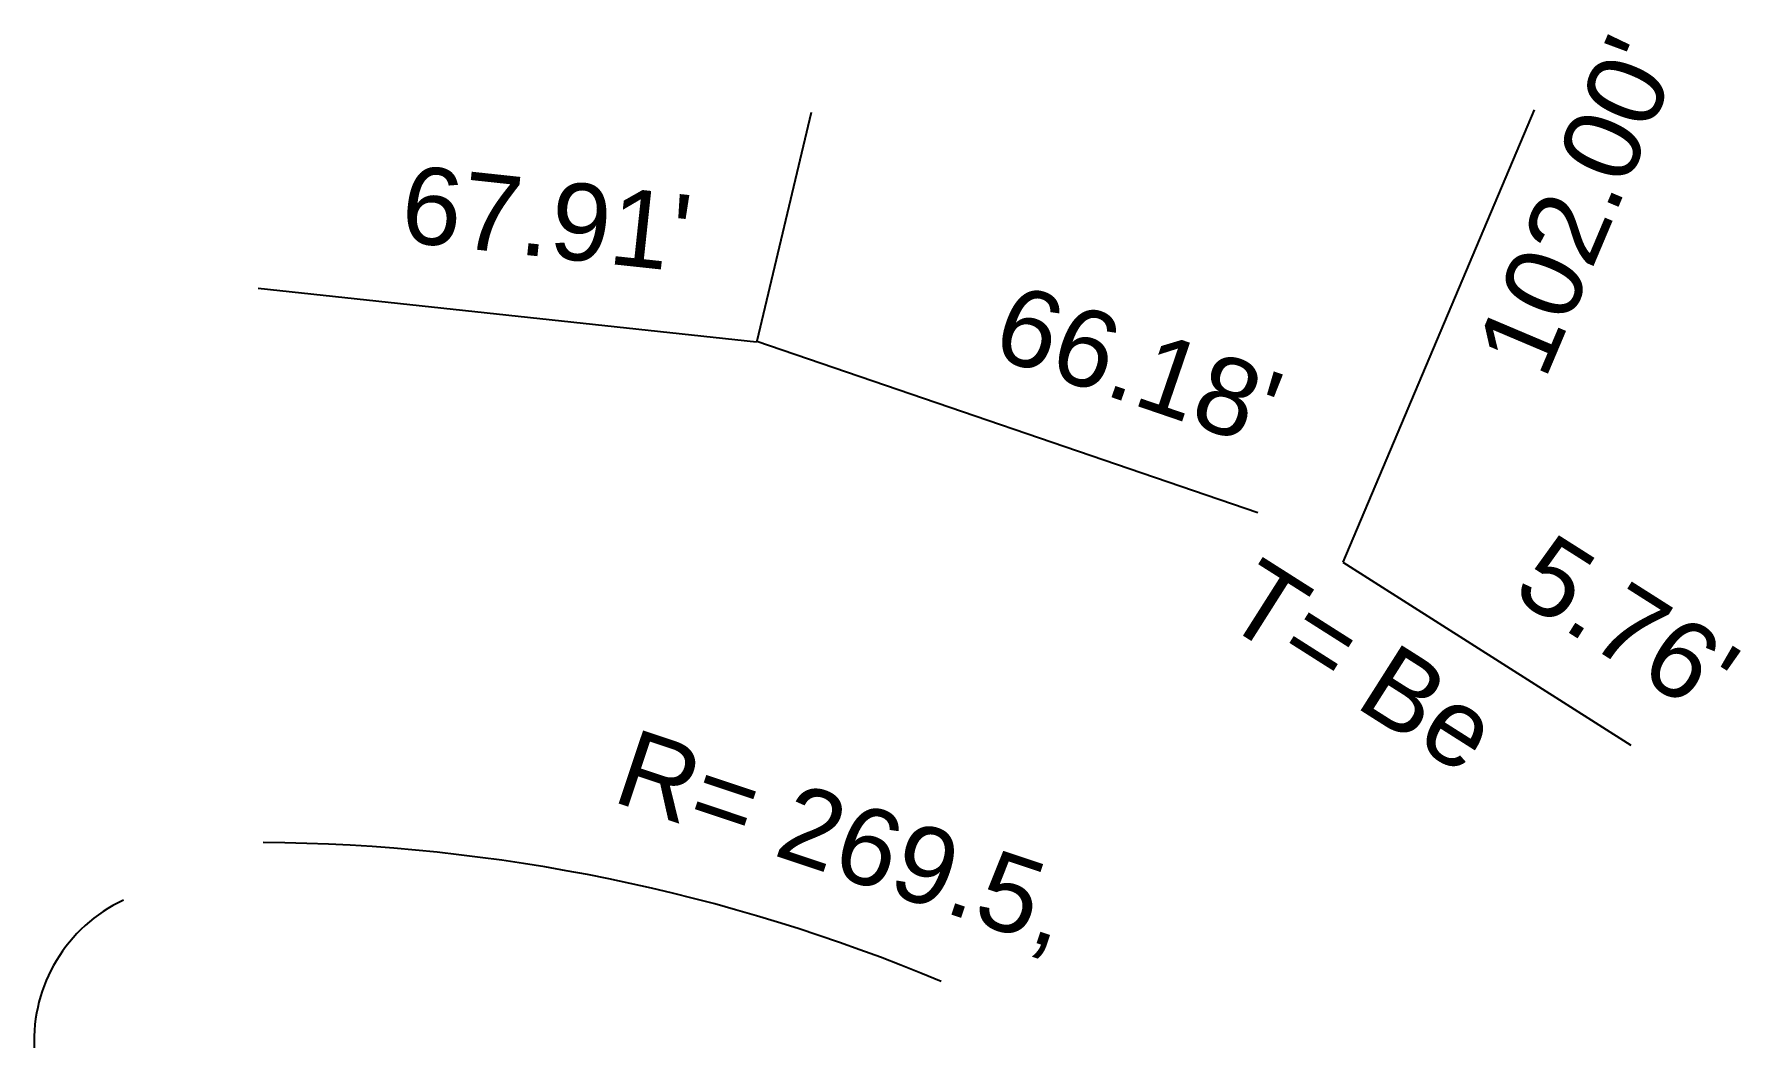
# Model space of a CAD drawing. Extents: x 58 to 356, y 10 to 187.
import ezdxf
from ezdxf.enums import TextEntityAlignment as Align

# ---------------------------------------------------------------- set-up
doc = ezdxf.new("R2010")
doc.units = 0
doc.header["$MEASUREMENT"] = 0
for name, color, linetype in [('PLAT-CURVE', 4, 'CONTINUOUS'), ('PLAT-LINE', 7, 'CONTINUOUS'), ('PLAT-TEXT-CURVE', 6, 'CONTINUOUS'), ('PLAT-TEXT-DIST', 2, 'CONTINUOUS')]:
    doc.layers.add(name, color=color, linetype=linetype)
doc.styles.add('PLAT', font='arial.ttf')

msp = doc.modelspace()

# ---------------------------------------------------------------- linework, layer by layer
at = {"layer": 'PLAT-CURVE'}
for centre, radius, start, end in [((95.72, -266.1), 311.95, 67.2685, 89.5813), ((85.15, 11.28), 27.1, 115.1846, -177.3971)]:
    msp.add_arc(centre, radius, start, end, dxfattribs=at)
at = {"layer": 'PLAT-LINE'}
for p, q in [((193.6, 173.1), (184.1, 133.27)), ((319.67, 173.56), (286.32, 94.7)), ((97.16, 142.48), (184.07, 133.16)), ((184.1, 133.27), (271.48, 103.4)), ((286.32, 94.7), (336.53, 62.83))]:
    msp.add_line(p, q, dxfattribs=at)

# ---------------------------------------------------------------- texts
at = {"layer": 'PLAT-TEXT-CURVE', "style": 'PLAT'}
msp.add_text('T= Be', height=13.428, rotation=327.5898, dxfattribs=at).set_placement((293.34, 82.3), align=Align.TOP_CENTER)
msp.add_text('R= 269.5,', height=13.428, rotation=341.5306, dxfattribs=at).set_placement((196.1, 36.35), align=Align.BOTTOM_CENTER)
at = {"layer": 'PLAT-TEXT-DIST', "style": 'PLAT'}
msp.add_text("102.00'", height=13.428, rotation=67.0764, dxfattribs=at).set_placement((321.05, 159.57), align=Align.TOP_CENTER)
for s, rotation, p in [("67.91'", 353.8807, (146.3, 143.96)), ("66.18'", 341.1277, (247.21, 118.79)), ("5.76'", 327.5898, (330.26, 74.76))]:
    msp.add_text(s, height=13.428, rotation=rotation, dxfattribs=at).set_placement(p, align=Align.BOTTOM_CENTER)

doc.saveas('drawing.dxf')
